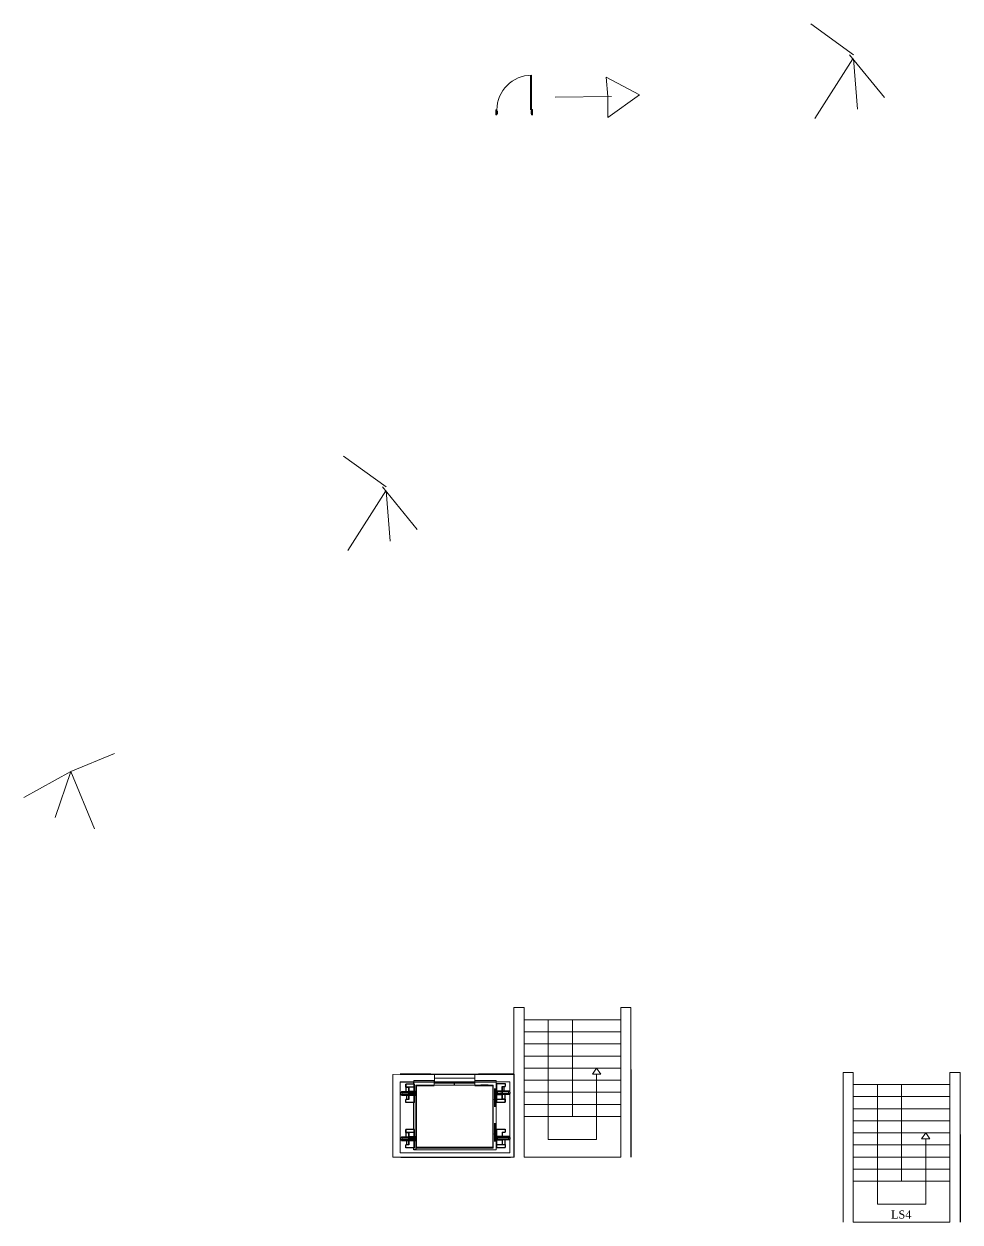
# Model space of a CAD drawing. Header units: millimetres. Extents: x 1735 to 2170, y 930 to 1125.
# Drawn here: x 1734.6 to 1812.4, y 1025.2 to 1124.6 of the extents above; entities that cross this region are included whole.
import ezdxf

# ---------------------------------------------------------------- set-up
doc = ezdxf.new("R2010")
doc.units = ezdxf.units.MM
for name, color, linetype, lineweight in [('air_conductor', 10, 'Continuous', 13), ('cut', 6, 'Continuous', 18), ('down_conductor', 90, 'Continuous', 13)]:
    doc.layers.add(name, color=color, linetype=linetype, lineweight=lineweight)
doc.layers.add('Edges', color=7, linetype='Continuous')

# ---------------------------------------------------------------- blocks, each defined once
blk = doc.blocks.new('Otis elevator pl')
at = {"color": 7}
for p, q in [((149.9, 99.6), (36.9, 99.6)), ((51.4, 89.5), (42.5, 89.5)), ((42.5, 86.5), (42.5, 89.5)), ((51.4, 86.5), (51.4, 89.5)), ((55.1, 89.6), (54.6, 89.6)), ((55.1, 25.6), (55.1, 89.6)), ((55.1, 89.6), (134.1, 89.6)), ((134.1, 89.6), (134.1, 90.1)), ((134.1, 25.6), (134.1, 89.6)), ((134.6, 91.8), (136.6, 91.8)), ((134.6, 90.1), (134.6, 91.8)), ((136.1, 89.9), (136.6, 89.9)), ((136.1, 89.9), (136.1, 82.2)), ((136.1, 89.9), (136.1, 84.1)), ((136.6, 91.8), (136.6, 92.1)), ((136.6, 91.8), (136.6, 89.9)), ((136.6, 82.2), (136.6, 89.9)), ((136.6, 89.9), (145, 89.9)), ((141.9, 86.9), (145, 86.9)), ((141.9, 86.9), (141.9, 82.2)), ((141.9, 82.2), (141.9, 86.9)), ((141.9, 82.2), (141.9, 86.9)), ((143.8, 86.9), (143.8, 82.2)), ((143.8, 86.9), (143.8, 82.2)), ((144.2, 82.2), (144.2, 86.9)), ((144.2, 82.2), (144.2, 86.9)), ((145, 89.9), (145, 86.9)), ((38.1, 81.8), (38.1, 80.9)), ((38.1, 81.8), (42.9, 81.8)), ((38.1, 80.9), (50.2, 80.9)), ((38.1, 78.2), (38.1, 79.1)), ((38.1, 79.1), (50.2, 79.1)), ((38.1, 78.2), (45.6, 78.2)), ((38.1, 78.2), (38.3, 78.2)), ((38.3, 78.2), (39.1, 78.2)), ((39.1, 80), (39, 80)), ((39.1, 78.2), (40.3, 78.2)), ((40.3, 78.2), (41.8, 78.2)), ((42.9, 86.5), (42.5, 86.5)), ((42.9, 81.8), (42.9, 86.5)), ((45.6, 86.5), (42.9, 86.5)), ((42.9, 81.8), (45.6, 81.8)), ((45.6, 81.8), (45.6, 86.5)), ((51.4, 86.5), (45.6, 86.5)), ((51.4, 81.8), (45.6, 81.8)), ((45.6, 73.6), (45.6, 78.2)), ((45.6, 78.2), (51.4, 78.2)), ((50.2, 80.9), (50.2, 79.1)), ((51, 80.9), (50.2, 80.9)), ((50.2, 79.1), (51, 79.1)), ((51.4, 80.9), (51, 80.9)), ((51.4, 79.1), (51, 79.1)), ((51.4, 81.8), (51.4, 86.5)), ((51.6, 81.8), (51.4, 81.8)), ((51.4, 80.9), (51.4, 81.6)), ((51.4, 81.6), (51.6, 81.6)), ((51.4, 79.1), (51.4, 80.9)), ((51.6, 80.9), (51.4, 80.9)), ((51.4, 78.2), (51.4, 79.1)), ((51.4, 79.1), (51.6, 79.1)), ((51.6, 78.2), (51.4, 78.2)), ((51.4, 70.6), (51.4, 78.2)), ((53, 81.8), (51.6, 81.8)), ((51.6, 81.6), (51.8, 81.6)), ((51.8, 80.9), (51.6, 80.9)), ((51.6, 79.1), (51.8, 79.1)), ((51.8, 78.2), (51.6, 78.2)), ((51.8, 81.6), (51.8, 80.9)), ((51.8, 81.6), (52.1, 81.6)), ((51.8, 80.9), (51.8, 79.1)), ((52.1, 80.9), (51.8, 80.9)), ((51.8, 79.1), (52.1, 79.1)), ((51.8, 79.1), (51.8, 78.2)), ((52.1, 78.2), (51.8, 78.2)), ((52.1, 81.6), (52.1, 80.9)), ((53, 81.6), (52.1, 81.6)), ((52.1, 80.9), (52.1, 79.1)), ((52.1, 79.1), (52.1, 78.2)), ((52.7, 75.5), (52.9, 75.5)), ((52.7, 75.5), (52.7, 73)), ((52.9, 75.8), (53.1, 75.8)), ((53.1, 75.8), (52.9, 75.8)), ((52.9, 75.5), (53.1, 75.5)), ((53.1, 75.5), (52.9, 75.5)), ((52.9, 74.9), (53.1, 74.9)), ((53, 81.8), (53, 81.6)), ((53.1, 83.4), (53.1, 80.4)), ((53.1, 80.4), (53.1, 83.4)), ((53.1, 80.4), (53.1, 75.8)), ((53.1, 75.8), (53.1, 80.4)), ((53.1, 75.8), (53.1, 75.5)), ((53.1, 75.8), (53.5, 75.8)), ((53.5, 75.8), (53.1, 75.8)), ((53.1, 75.5), (53.1, 75.8)), ((53.1, 75.8), (53.1, 75.5)), ((53.1, 75.5), (53.1, 75.8)), ((53.5, 75.5), (53.1, 75.5)), ((53.1, 75.5), (53.5, 75.5)), ((53.1, 75.5), (53.1, 74.9)), ((53.1, 74.9), (53.1, 75.5)), ((53.1, 74.9), (53.1, 75.5)), ((53.1, 75.5), (53.1, 74.9)), ((53.1, 74.9), (53.1, 75.5)), ((53.1, 75.5), (53.1, 74.9)), ((53.1, 74.9), (53.5, 74.9)), ((53.5, 74.9), (53.1, 74.9)), ((53.1, 74.9), (53.1, 73)), ((53.1, 73), (53.1, 74.9)), ((53.1, 73), (53.1, 74.9)), ((53.1, 74.9), (53.1, 73)), ((53.5, 75.8), (53.8, 75.8)), ((53.8, 75.8), (53.5, 75.8)), ((53.8, 75.5), (53.5, 75.5)), ((53.5, 75.5), (53.8, 75.5)), ((53.8, 74.9), (53.5, 74.9)), ((53.5, 74.9), (53.8, 74.9)), ((54.6, 75.8), (54.6, 75.5)), ((54.6, 75.5), (54.6, 75.8)), ((134.5, 78.6), (134.5, 78.9)), ((134.6, 78.9), (134.5, 78.9)), ((134.5, 78.6), (134.6, 78.6)), ((135.4, 78.9), (134.6, 78.9)), ((134.6, 78.9), (134.6, 78.6)), ((134.6, 78.6), (136.1, 78.6)), ((135.4, 81.3), (135.4, 82.2)), ((135.4, 82.2), (135.7, 82.2)), ((135.4, 82.2), (135.7, 82.2)), ((135.7, 82.2), (135.4, 82.2)), ((135.7, 81.3), (135.4, 81.3)), ((135.4, 79.5), (135.4, 81.3)), ((135.4, 81.3), (135.7, 81.3)), ((135.4, 79.5), (135.7, 79.5)), ((135.4, 78.9), (135.4, 79.5)), ((135.7, 79.5), (135.4, 79.5)), ((135.7, 78.9), (135.4, 78.9)), ((135.4, 78.6), (135.7, 78.6)), ((135.7, 81.3), (135.7, 82.2)), ((135.7, 82.2), (136.1, 82.2)), ((136.1, 82.2), (135.7, 82.2)), ((135.7, 82.2), (136.1, 82.2)), ((135.7, 79.5), (135.7, 81.3)), ((136.1, 81.3), (135.7, 81.3)), ((135.7, 81.3), (136.1, 81.3)), ((135.7, 79.5), (136.1, 79.5)), ((135.7, 78.9), (135.7, 79.5)), ((136.1, 79.5), (135.7, 79.5)), ((136.1, 78.9), (135.7, 78.9)), ((135.7, 78.6), (136.1, 78.6)), ((136.1, 84.1), (136.1, 82.2)), ((136.1, 82.2), (136.1, 81.3)), ((136.1, 82.2), (136.6, 82.2)), ((136.6, 82.2), (136.1, 82.2)), ((136.1, 82.2), (136.1, 81.3)), ((136.1, 82.2), (136.1, 81.3)), ((136.1, 81.3), (136.1, 79.5)), ((136.1, 81.3), (136.5, 81.3)), ((136.1, 81.3), (136.5, 81.3)), ((136.1, 81.3), (136.1, 79.5)), ((136.1, 81.3), (136.1, 79.5)), ((136.1, 79.5), (136.1, 78.9)), ((136.1, 79.5), (136.5, 79.5)), ((136.1, 79.5), (136.1, 78.9)), ((136.5, 79.5), (136.1, 79.5)), ((136.1, 79.5), (136.1, 78.9)), ((136.1, 79.5), (136.1, 78.9)), ((136.1, 78.6), (136.1, 74)), ((136.1, 78.6), (136.6, 78.6)), ((136.1, 78.6), (136.1, 74)), ((136.5, 81.3), (136.6, 81.3)), ((136.5, 81.3), (136.6, 81.3)), ((136.5, 79.5), (136.5, 81.3)), ((136.5, 79.5), (136.6, 79.5)), ((136.6, 79.5), (136.5, 79.5)), ((136.6, 81.3), (136.6, 82.2)), ((141.9, 82.2), (136.6, 82.2)), ((138.2, 82.2), (136.6, 82.2)), ((136.6, 82.2), (136.6, 82.2)), ((136.6, 81.3), (136.6, 79.5)), ((137.4, 81.3), (136.6, 81.3)), ((136.6, 81.3), (137.4, 81.3)), ((137.4, 79.5), (136.6, 79.5)), ((136.6, 78.6), (136.6, 79.5)), ((137.4, 79.5), (136.6, 79.5)), ((136.6, 74), (136.6, 78.6)), ((136.6, 78.6), (141.9, 78.6)), ((137.4, 79.5), (137.4, 81.3)), ((149.5, 81.3), (137.4, 81.3)), ((137.4, 81.3), (138.7, 81.3)), ((149.4, 79.5), (137.4, 79.5)), ((138.7, 79.5), (137.4, 79.5)), ((140, 82.2), (138.2, 82.2)), ((138.7, 81.3), (140.3, 81.3)), ((140.3, 79.5), (138.7, 79.5)), ((141.9, 82.2), (140, 82.2)), ((141.9, 82.2), (140, 82.2)), ((140.3, 81.3), (141.9, 81.3)), ((140.3, 81.3), (141.9, 81.3)), ((141.9, 79.5), (140.3, 79.5)), ((141.9, 79.5), (140.3, 79.5)), ((149.5, 82.2), (141.9, 82.2)), ((143.9, 82.2), (141.9, 82.2)), ((143.9, 82.2), (141.9, 82.2)), ((141.9, 81.3), (141.9, 79.5)), ((141.9, 81.3), (141.9, 79.5)), ((141.9, 78.6), (141.9, 74)), ((144.6, 78.6), (141.9, 78.6)), ((141.9, 74), (141.9, 78.6)), ((141.9, 74), (141.9, 78.6)), ((145.7, 82.2), (143.9, 82.2)), ((145.7, 82.2), (143.9, 82.2)), ((144.6, 78.6), (144.6, 74)), ((149.4, 78.6), (144.6, 78.6)), ((147.3, 82.2), (145.7, 82.2)), ((147.3, 82.2), (145.7, 82.2)), ((148.5, 82.2), (147.3, 82.2)), ((148.5, 82.2), (147.3, 82.2)), ((149.2, 82.2), (148.5, 82.2)), ((149.2, 82.2), (148.5, 82.2)), ((149.5, 82.2), (149.2, 82.2)), ((149.5, 82.2), (149.2, 82.2)), ((149.4, 78.6), (149.4, 79.5)), ((149.5, 82.2), (149.5, 81.3)), ((45.6, 73.6), (42.5, 73.6)), ((42.5, 70.6), (42.5, 73.6)), ((51.4, 70.6), (42.5, 70.6)), ((53.1, 72.2), (52.6, 72.2)), ((53.1, 73), (52.7, 73)), ((52.7, 72.2), (52.7, 73)), ((52.7, 72.2), (52.9, 72.2)), ((53.1, 72.2), (52.7, 72.2)), ((52.9, 73), (53.1, 73)), ((53.1, 72.2), (52.9, 72.2)), ((52.9, 72.2), (53.1, 72.2)), ((53.1, 73), (53.5, 73)), ((53.1, 72.2), (53.1, 73)), ((53.1, 73), (53.1, 72.2)), ((53.1, 72.2), (53.1, 73)), ((53.1, 73), (53.1, 72.2)), ((53.5, 73), (53.1, 73)), ((53.1, 73), (53.1, 64.5)), ((53.1, 72.2), (53.1, 73)), ((53.5, 72.2), (53.1, 72.2)), ((53.1, 70.2), (53.1, 72.2)), ((53.1, 72.2), (53.5, 72.2)), ((53.1, 64.5), (53.1, 70.2)), ((53.8, 73), (53.5, 73)), ((53.5, 73), (53.8, 73)), ((53.5, 72.2), (53.8, 72.2)), ((53.8, 72.2), (53.5, 72.2)), ((136.1, 74), (136.1, 70.9)), ((136.1, 74), (136.6, 74)), ((136.1, 74), (136.1, 70.9)), ((136.1, 70.9), (136.6, 70.9)), ((136.6, 70.9), (136.6, 74)), ((136.6, 74), (141.9, 74)), ((136.6, 70.9), (136.6, 43.1)), ((136.6, 70.9), (145, 70.9)), ((141.9, 74), (144.6, 74)), ((145, 74), (141.9, 74)), ((145, 74), (141.9, 74)), ((144.2, 74), (143.9, 74)), ((144.2, 74), (143.9, 74)), ((144.5, 74), (144.2, 74)), ((144.5, 74), (144.2, 74)), ((144.6, 74), (144.5, 74)), ((144.6, 74), (144.5, 74)), ((144.6, 74), (145, 74)), ((145, 74), (145, 70.9)), ((145, 73.9), (145, 74)), ((145, 70.9), (145, 74)), ((145, 73.9), (145, 74)), ((145, 70.9), (145, 74)), ((145, 73.9), (145, 73.9)), ((145, 73.9), (145, 73.9)), ((51.4, 42.7), (42.5, 42.7)), ((42.5, 39.7), (42.5, 42.7)), ((42.5, 42.7), (42.5, 39.7)), ((42.9, 39.7), (42.5, 39.7)), ((42.5, 39.7), (42.5, 39.7)), ((42.5, 39.7), (45.6, 39.7)), ((42.5, 39.7), (42.5, 39.7)), ((42.9, 35), (42.9, 39.7)), ((45.6, 39.7), (42.9, 39.7)), ((42.9, 39.7), (43, 39.7)), ((43, 39.7), (43.3, 39.7)), ((43.3, 39.7), (43.6, 39.7)), ((45.6, 35), (45.6, 39.7)), ((51.4, 39.7), (45.6, 39.7)), ((45.6, 39.7), (45.6, 35)), ((51.4, 39.7), (51.4, 42.7)), ((51.4, 35), (51.4, 39.7)), ((51.9, 39.1), (52.7, 39.1)), ((52.7, 39.1), (51.9, 39.1)), ((52.7, 37.2), (51.9, 37.2)), ((53.1, 39.7), (52.7, 39.7)), ((52.7, 39.1), (52.7, 39.7)), ((52.7, 39.7), (53.1, 39.7)), ((52.7, 39.1), (52.7, 39.7)), ((52.7, 39.7), (52.9, 39.7)), ((52.9, 39.7), (52.7, 39.7)), ((52.7, 39.1), (53.1, 39.1)), ((53.1, 39.1), (52.7, 39.1)), ((52.7, 39.1), (52.7, 37.2)), ((52.7, 37.2), (52.7, 39.1)), ((52.9, 39.1), (52.7, 39.1)), ((52.7, 39.1), (52.9, 39.1)), ((52.7, 37.2), (52.7, 36.4)), ((52.7, 36.4), (52.7, 37.2)), ((52.9, 37.2), (52.7, 37.2)), ((52.7, 37.2), (53.1, 37.2)), ((52.7, 37.2), (52.9, 37.2)), ((52.9, 40), (53.1, 40)), ((52.9, 40), (53.1, 40)), ((53.1, 39.7), (52.9, 39.7)), ((52.9, 39.7), (53.1, 39.7)), ((52.9, 39.1), (53.1, 39.1)), ((53.1, 39.1), (52.9, 39.1)), ((53.1, 37.2), (52.9, 37.2)), ((52.9, 37.2), (53.1, 37.2)), ((53.1, 44.6), (53.1, 47.6)), ((53.1, 47.6), (53.1, 44.6)), ((53.1, 40), (53.1, 44.6)), ((53.1, 44.6), (53.1, 40)), ((53.1, 39.7), (53.1, 40)), ((53.1, 40), (53.1, 39.7)), ((53.5, 40), (53.1, 40)), ((53.1, 40), (53.5, 40)), ((53.1, 40), (53.1, 39.7)), ((53.1, 39.7), (53.1, 40)), ((53.1, 39.1), (53.1, 39.7)), ((53.1, 39.7), (53.1, 39.1)), ((53.1, 39.7), (53.1, 39.1)), ((53.1, 39.1), (53.1, 39.7)), ((53.1, 39.7), (53.1, 39.1)), ((53.1, 39.1), (53.1, 39.7)), ((53.1, 39.7), (53.5, 39.7)), ((53.5, 39.7), (53.1, 39.7)), ((53.1, 39.1), (53.1, 37.2)), ((53.1, 37.2), (53.1, 39.1)), ((53.1, 39.1), (53.5, 39.1)), ((53.1, 39.1), (53.1, 37.2)), ((53.1, 37.2), (53.1, 39.1)), ((53.5, 39.1), (53.1, 39.1)), ((53.1, 36.4), (53.1, 37.2)), ((53.1, 37.2), (53.1, 36.4)), ((53.1, 37.2), (53.1, 36.4)), ((53.1, 36.4), (53.1, 37.2)), ((53.5, 37.2), (53.1, 37.2)), ((53.1, 36.4), (53.1, 37.2)), ((53.1, 37.2), (53.1, 36.4)), ((53.1, 37.2), (53.5, 37.2)), ((53.5, 40), (53.8, 40)), ((53.8, 40), (53.5, 40)), ((53.8, 39.7), (53.5, 39.7)), ((53.5, 39.7), (53.8, 39.7)), ((53.5, 39.1), (53.8, 39.1)), ((53.8, 39.1), (53.5, 39.1)), ((53.8, 37.2), (53.5, 37.2)), ((53.5, 37.2), (53.8, 37.2)), ((54.6, 39.7), (54.6, 40)), ((54.6, 40), (54.6, 39.7)), ((136.1, 43.1), (136.6, 43.1)), ((136.1, 43.1), (136.1, 35.4)), ((136.1, 43.1), (136.1, 37.3)), ((136.1, 37.3), (136.1, 35.4)), ((136.6, 35.4), (136.6, 43.1)), ((136.6, 43.1), (145, 43.1)), ((141.9, 40.1), (145, 40.1)), ((141.9, 40.1), (141.9, 35.4)), ((141.9, 35.4), (141.9, 40.1)), ((143.8, 40.1), (143.8, 35.4)), ((144.2, 35.4), (144.2, 40.1)), ((145, 43.1), (145, 40.1)), ((38.1, 35), (38.1, 34.1)), ((38.1, 35), (42.9, 35)), ((38.1, 34.1), (50.2, 34.1)), ((38.1, 31.4), (38.1, 32.3)), ((38.1, 32.3), (50.2, 32.3)), ((38.1, 31.4), (45.6, 31.4)), ((38.1, 31.4), (38.3, 31.4)), ((38.3, 31.4), (39.1, 31.4)), ((39.1, 31.4), (40.3, 31.4)), ((40.3, 31.4), (41.8, 31.4)), ((41.8, 31.4), (43.6, 31.4)), ((45.6, 26.8), (42.5, 26.8)), ((42.5, 23.7), (42.5, 26.8)), ((42.9, 35), (45.6, 35)), ((43.3, 31.4), (43.3, 26.8)), ((43.6, 31.4), (45.6, 31.4)), ((43.7, 26.8), (43.7, 31.4)), ((51.4, 35), (45.6, 35)), ((45.6, 32.3), (45.6, 34.1)), ((45.6, 34.1), (47.2, 34.1)), ((47.2, 32.3), (45.6, 32.3)), ((45.6, 26.8), (45.6, 31.4)), ((45.6, 31.4), (51.4, 31.4)), ((45.6, 31.4), (47.5, 31.4)), ((45.6, 31.4), (45.6, 26.8)), ((50.2, 34.1), (50.2, 32.3)), ((51.4, 34.1), (50.2, 34.1)), ((51.4, 32.3), (50.2, 32.3)), ((51.6, 35), (51.4, 35)), ((51.4, 34.1), (51.4, 34.8)), ((51.4, 34.8), (51.6, 34.8)), ((51.4, 32.3), (51.4, 34.1)), ((51.6, 34.1), (51.4, 34.1)), ((51.4, 31.4), (51.4, 32.3)), ((51.4, 32.3), (51.6, 32.3)), ((51.6, 31.4), (51.4, 31.4)), ((51.4, 23.7), (51.4, 31.4)), ((53, 35), (51.6, 35)), ((51.6, 34.8), (51.8, 34.8)), ((51.8, 34.1), (51.6, 34.1)), ((51.6, 32.3), (51.8, 32.3)), ((51.8, 31.4), (51.6, 31.4)), ((51.8, 34.8), (51.8, 34.1)), ((51.8, 34.8), (52.1, 34.8)), ((51.8, 34.1), (51.8, 32.3)), ((52.1, 34.1), (51.8, 34.1)), ((51.8, 32.3), (52.1, 32.3)), ((51.8, 32.3), (51.8, 31.4)), ((52.1, 31.4), (51.8, 31.4)), ((52.1, 34.8), (52.1, 34.1)), ((53, 34.8), (52.1, 34.8)), ((52.1, 34.1), (52.1, 32.3)), ((52.1, 32.3), (52.1, 31.4)), ((53.1, 36.4), (52.6, 36.4)), ((52.6, 36.4), (53.1, 36.4)), ((53.1, 36.4), (52.7, 36.4)), ((52.7, 36.4), (52.9, 36.4)), ((52.9, 36.4), (52.7, 36.4)), ((52.7, 36.4), (53.1, 36.4)), ((52.9, 36.4), (53.1, 36.4)), ((53.1, 36.4), (52.9, 36.4)), ((53, 35), (53, 34.8)), ((53.1, 36.4), (53.5, 36.4)), ((53.1, 36.4), (53.1, 34.4)), ((53.1, 34.4), (53.1, 36.4)), ((53.5, 36.4), (53.1, 36.4)), ((53.1, 34.4), (53.1, 28.7)), ((53.1, 28.7), (53.1, 34.4)), ((53.8, 36.4), (53.5, 36.4)), ((53.5, 36.4), (53.8, 36.4)), ((54.6, 25.6), (55.1, 25.6)), ((58.3, 25.6), (55.1, 25.6)), ((56.5, 25.1), (56.5, 25.3)), ((73.6, 25.6), (58.3, 25.6)), ((58.3, 25.3), (58.3, 25.6)), ((59.8, 25.1), (67.5, 25.1)), ((71.2, 25.1), (71.2, 25.3)), ((73.6, 25.1), (73.6, 25.6)), ((94.6, 25.1), (94.6, 23.1)), ((134.1, 25.6), (115.6, 25.6)), ((115.6, 25.1), (115.6, 25.6)), ((134.1, 25.6), (134.1, 25.1)), ((134.5, 31.8), (134.5, 32.1)), ((134.6, 32.1), (134.5, 32.1)), ((134.5, 31.8), (134.6, 31.8)), ((135.4, 32.1), (134.6, 32.1)), ((134.6, 32.1), (134.6, 31.8)), ((134.6, 31.8), (136.1, 31.8)), ((135.4, 34.5), (135.4, 35.4)), ((135.4, 35.4), (135.7, 35.4)), ((135.7, 35.4), (135.4, 35.4)), ((135.4, 35.4), (135.7, 35.4)), ((135.7, 34.5), (135.4, 34.5)), ((135.4, 32.7), (135.4, 34.5)), ((135.4, 34.5), (135.7, 34.5)), ((135.4, 32.7), (135.7, 32.7)), ((135.4, 32.1), (135.4, 32.7)), ((135.7, 32.7), (135.4, 32.7)), ((135.7, 32.1), (135.4, 32.1)), ((135.4, 31.8), (135.7, 31.8)), ((135.7, 34.5), (135.7, 35.4)), ((135.7, 35.4), (136.1, 35.4)), ((135.7, 35.4), (136.1, 35.4)), ((136.1, 35.4), (135.7, 35.4)), ((135.7, 32.7), (135.7, 34.5)), ((136.1, 34.5), (135.7, 34.5)), ((135.7, 34.5), (136.1, 34.5)), ((135.7, 32.7), (136.1, 32.7)), ((135.7, 32.1), (135.7, 32.7)), ((136.1, 32.7), (135.7, 32.7)), ((136.1, 32.1), (135.7, 32.1)), ((135.7, 31.8), (136.1, 31.8)), ((136.1, 35.4), (136.1, 34.5)), ((136.1, 35.4), (136.6, 35.4)), ((136.1, 35.4), (136.1, 34.5)), ((136.1, 35.4), (136.1, 34.5)), ((136.1, 35.4), (136.1, 34.5)), ((136.6, 35.4), (136.1, 35.4)), ((136.1, 34.5), (136.1, 32.7)), ((136.1, 34.5), (136.5, 34.5)), ((136.1, 34.5), (136.5, 34.5)), ((136.1, 34.5), (136.1, 32.7)), ((136.1, 32.7), (136.1, 32.1)), ((136.1, 32.7), (136.5, 32.7)), ((136.5, 32.7), (136.1, 32.7)), ((136.1, 32.7), (136.1, 32.1)), ((136.1, 32.7), (136.1, 32.1)), ((136.1, 31.8), (136.1, 27.2)), ((136.1, 31.8), (136.6, 31.8)), ((136.1, 31.8), (136.1, 27.2)), ((136.1, 27.2), (136.1, 24.1)), ((136.1, 27.2), (136.6, 27.2)), ((136.1, 27.2), (136.1, 24.1)), ((136.5, 34.5), (136.6, 34.5)), ((136.5, 34.5), (136.5, 32.7)), ((136.5, 34.5), (136.6, 34.5)), ((136.5, 32.7), (136.6, 32.7)), ((136.6, 32.7), (136.5, 32.7)), ((141.9, 35.4), (136.6, 35.4)), ((136.6, 34.5), (136.6, 35.4)), ((138.2, 35.4), (136.6, 35.4)), ((136.6, 35.4), (136.6, 35.4)), ((136.6, 34.5), (136.6, 32.7)), ((137.4, 34.5), (136.6, 34.5)), ((136.6, 34.5), (137.4, 34.5)), ((137.4, 32.7), (136.6, 32.7)), ((136.6, 31.8), (136.6, 32.7)), ((137.4, 32.7), (136.6, 32.7)), ((136.6, 27.2), (136.6, 31.8)), ((136.6, 31.8), (141.9, 31.8)), ((136.6, 24.1), (136.6, 27.2)), ((136.6, 27.2), (141.9, 27.2)), ((137.4, 32.7), (137.4, 34.5)), ((149.5, 34.5), (137.4, 34.5)), ((137.4, 34.5), (138.7, 34.5)), ((149.4, 32.7), (137.4, 32.7)), ((138.7, 32.7), (137.4, 32.7)), ((140, 35.4), (138.2, 35.4)), ((138.7, 34.5), (140.3, 34.5)), ((140.3, 32.7), (138.7, 32.7)), ((141.9, 35.4), (140, 35.4)), ((140.3, 34.5), (141.9, 34.5)), ((141.9, 32.7), (140.3, 32.7)), ((149.5, 35.4), (141.9, 35.4)), ((143.9, 35.4), (141.9, 35.4)), ((141.9, 34.5), (141.9, 32.7)), ((141.9, 31.8), (141.9, 27.2)), ((144.6, 31.8), (141.9, 31.8)), ((141.9, 27.2), (141.9, 31.8)), ((141.9, 27.2), (144.6, 27.2)), ((145, 27.2), (141.9, 27.2)), ((145.7, 35.4), (143.9, 35.4)), ((144.2, 27.2), (143.9, 27.2)), ((144.5, 27.2), (144.2, 27.2)), ((144.6, 27.2), (144.5, 27.2)), ((144.6, 31.8), (144.6, 27.2)), ((149.4, 31.8), (144.6, 31.8)), ((144.6, 27.2), (145, 27.2)), ((145, 27.2), (145, 24.1)), ((145, 24.1), (145, 27.2)), ((145, 27.1), (145, 27.2)), ((145, 27.1), (145, 27.1)), ((147.3, 35.4), (145.7, 35.4)), ((147.3, 35.4), (145.7, 35.4)), ((148.5, 35.4), (147.3, 35.4)), ((148.5, 35.4), (147.3, 35.4)), ((148.4, 33.6), (148.5, 33.6)), ((148.4, 33.6), (148.5, 33.6)), ((149.2, 35.4), (148.5, 35.4)), ((149.2, 35.4), (148.5, 35.4)), ((149.5, 35.4), (149.2, 35.4)), ((149.5, 35.4), (149.2, 35.4)), ((149.4, 31.8), (149.4, 32.7)), ((149.5, 35.4), (149.5, 34.5)), ((33.1, 14.1), (33.1, 14)), ((33.1, 14), (69.9, 14)), ((51.4, 23.7), (42.5, 23.7)), ((69.9, 14.1), (119.2, 14.1)), ((69.9, 14.1), (73.6, 14.1)), ((115.6, 22.1), (73.6, 22.1)), ((115.4, 21.8), (73.6, 21.8)), ((73.6, 14.1), (115.4, 14.1)), ((115.6, 22.1), (115.4, 21.8)), ((115.6, 21.8), (115.4, 21.8)), ((115.4, 14.1), (119.2, 14.1)), ((136.6, 21.8), (115.6, 21.8)), ((119.2, 14.1), (119.2, 14)), ((119.2, 14), (122.1, 14)), ((122.1, 14), (122.1, 14.1)), ((122.1, 13.9), (122.1, 14)), ((122.1, 13.9), (123.4, 13.9)), ((123.4, 13.9), (123.4, 13.9)), ((123.4, 13.9), (125.3, 13.9)), ((125.3, 13.9), (123.4, 13.9)), ((125.3, 13.9), (125.3, 13.9)), ((125.3, 13.9), (126.6, 13.9)), ((126.6, 14), (126.6, 14.1)), ((126.6, 14), (150.6, 14)), ((126.6, 13.9), (126.6, 14)), ((136.1, 24.1), (136.6, 24.1)), ((136.6, 24.1), (136.6, 22.1)), ((136.6, 24.1), (145, 24.1)), ((150.6, 21.8), (136.6, 21.8)), ((150.6, 14), (150.6, 14.1))]:
    blk.add_line(p, q, dxfattribs=at)
at = {"layer": 'cut', "color": 7}
for p, q in [((33.1, 95.1), (33.1, 99.6)), ((33.1, 99.6), (37.6, 99.6)), ((37.6, 99.6), (149.9, 99.6)), ((149.9, 99.6), (158.3, 99.6)), ((158.3, 95.1), (158.3, 99.6)), ((33.1, 21.8), (33.1, 95.1)), ((149.9, 95.1), (37.6, 95.1)), ((37.6, 95.1), (37.6, 80.8)), ((51.6, 81.8), (51.6, 92.1)), ((51.6, 92.1), (136.6, 92.1)), ((54.6, 89.6), (54.6, 90.1)), ((134.1, 90.1), (54.6, 90.1)), ((54.6, 25.6), (54.6, 89.6)), ((134.6, 90.1), (134.1, 90.1)), ((134.6, 78.9), (134.6, 90.1)), ((150.6, 95.1), (149.9, 95.1)), ((150.6, 95.1), (150.6, 21.8)), ((158.3, 14.1), (158.3, 95.1)), ((37.1, 80), (37.2, 80.3)), ((37.1, 80), (37.2, 79.8)), ((37.3, 80.5), (37.2, 80.3)), ((37.2, 79.8), (37.3, 79.6)), ((37.4, 80.7), (37.3, 80.5)), ((37.3, 79.6), (37.4, 79.4)), ((37.6, 80.8), (37.4, 80.7)), ((37.4, 79.4), (37.6, 79.3)), ((37.8, 80.9), (37.6, 80.8)), ((37.6, 80.8), (37.6, 80.8)), ((37.6, 80.8), (37.6, 79.3)), ((37.6, 79.3), (37.6, 79.2)), ((37.6, 79.3), (37.6, 34)), ((37.6, 79.2), (37.8, 79.1)), ((38.1, 80.9), (37.8, 80.9)), ((37.8, 79.1), (38.1, 79.1)), ((38.1, 80.9), (38.3, 80.9)), ((38.3, 79.1), (38.1, 79.1)), ((38.3, 80.9), (38.5, 80.8)), ((38.5, 79.2), (38.3, 79.1)), ((38.5, 80.8), (38.7, 80.7)), ((38.7, 79.4), (38.5, 79.2)), ((38.7, 80.7), (38.8, 80.5)), ((38.8, 79.6), (38.7, 79.4)), ((38.8, 80.5), (38.9, 80.3)), ((38.9, 79.8), (38.8, 79.6)), ((38.9, 80.3), (39, 80)), ((39, 80), (38.9, 79.8)), ((51.6, 81.8), (51.6, 81.6)), ((51.6, 81.6), (51.6, 80.9)), ((51.6, 80.9), (51.6, 79.1)), ((51.6, 79.1), (51.6, 78.2)), ((51.6, 35), (51.6, 78.2)), ((134.6, 78.9), (134.6, 78.6)), ((134.6, 32.1), (134.6, 78.6)), ((148.6, 80.7), (148.5, 80.4)), ((148.5, 80.4), (148.6, 80.2)), ((148.7, 80.9), (148.6, 80.7)), ((148.6, 80.2), (148.7, 80)), ((148.8, 81.1), (148.7, 80.9)), ((148.7, 80), (148.8, 79.8)), ((149, 81.2), (148.8, 81.1)), ((148.8, 79.8), (149, 79.6)), ((149.2, 81.3), (149, 81.2)), ((149, 79.6), (149.2, 79.5)), ((149.5, 81.3), (149.2, 81.3)), ((149.2, 79.5), (149.5, 79.5)), ((149.7, 81.3), (149.5, 81.3)), ((149.5, 79.5), (149.7, 79.5)), ((149.9, 81.2), (149.7, 81.3)), ((149.7, 79.5), (149.9, 79.6)), ((150.1, 81.1), (149.9, 81.2)), ((149.9, 79.6), (150.1, 79.8)), ((150.3, 80.9), (150.1, 81.1)), ((150.1, 79.8), (150.3, 80)), ((150.3, 80.7), (150.3, 80.9)), ((150.4, 80.4), (150.3, 80.7)), ((150.3, 80.2), (150.4, 80.4)), ((150.3, 80), (150.3, 80.2)), ((37.2, 33.5), (37.1, 33.2)), ((37.1, 33.2), (37.2, 33)), ((37.3, 33.7), (37.2, 33.5)), ((37.2, 33), (37.3, 32.8)), ((37.4, 33.9), (37.3, 33.7)), ((37.3, 32.8), (37.4, 32.6)), ((37.6, 34), (37.4, 33.9)), ((37.4, 32.6), (37.6, 32.4)), ((37.8, 34.1), (37.6, 34)), ((37.6, 34), (37.6, 34)), ((37.6, 32.4), (37.8, 32.3)), ((37.6, 32.4), (37.6, 32.4)), ((37.6, 32.4), (37.6, 21.8)), ((38.1, 34.1), (37.8, 34.1)), ((37.8, 32.3), (38.1, 32.3)), ((38.3, 34.1), (38.1, 34.1)), ((38.1, 32.3), (38.3, 32.3)), ((38.5, 34), (38.3, 34.1)), ((38.3, 32.3), (38.5, 32.4)), ((38.7, 33.9), (38.5, 34)), ((38.5, 32.4), (38.7, 32.6)), ((38.8, 33.7), (38.7, 33.9)), ((38.7, 32.6), (38.8, 32.8)), ((38.9, 33.5), (38.8, 33.7)), ((38.8, 32.8), (38.9, 33)), ((39, 33.2), (38.9, 33.5)), ((38.9, 33), (39, 33.2)), ((51.6, 35), (51.6, 34.8)), ((51.6, 34.8), (51.6, 34.1)), ((51.6, 34.1), (51.6, 32.3)), ((51.6, 32.3), (51.6, 31.4)), ((51.6, 22.1), (51.6, 31.4)), ((54.6, 25.1), (54.6, 25.6)), ((56.5, 25.1), (54.6, 25.1)), ((58.3, 25.3), (56.5, 25.3)), ((56.5, 25.1), (71.2, 25.1)), ((71.2, 25.3), (58.3, 25.3)), ((73.6, 25.1), (71.2, 25.1)), ((73.6, 25.1), (94.6, 25.1)), ((73.6, 25.1), (73.6, 23.1)), ((94.6, 25.1), (115.6, 25.1)), ((115.6, 25.1), (134.1, 25.1)), ((115.6, 25.1), (115.6, 23.1)), ((134.1, 25.1), (134.6, 25.1)), ((134.6, 32.1), (134.6, 31.8)), ((134.6, 25.1), (134.6, 31.8)), ((148.5, 33.6), (148.6, 33.8)), ((148.6, 33.4), (148.5, 33.6)), ((148.6, 33.8), (148.7, 34.1)), ((148.7, 33.1), (148.6, 33.4)), ((148.7, 34.1), (148.8, 34.3)), ((148.8, 33), (148.7, 33.1)), ((148.8, 34.3), (149, 34.4)), ((149, 32.8), (148.8, 33)), ((149, 34.4), (149.2, 34.5)), ((149.2, 32.7), (149, 32.8)), ((149.2, 34.5), (149.5, 34.5)), ((149.5, 32.7), (149.2, 32.7)), ((149.7, 34.5), (149.5, 34.5)), ((149.5, 32.7), (149.7, 32.7)), ((149.9, 34.4), (149.7, 34.5)), ((149.7, 32.7), (149.9, 32.8)), ((150.1, 34.3), (149.9, 34.4)), ((149.9, 32.8), (150.1, 33)), ((150.3, 34.1), (150.1, 34.3)), ((150.1, 33), (150.3, 33.1)), ((150.3, 33.8), (150.3, 34.1)), ((150.4, 33.6), (150.3, 33.8)), ((150.4, 33.6), (150.3, 33.4)), ((150.3, 33.1), (150.3, 33.4)), ((33.1, 14.1), (33.1, 21.8)), ((33.1, 14.1), (69.9, 14.1)), ((51.6, 21.8), (37.6, 21.8)), ((73.6, 22.1), (51.6, 22.1)), ((51.6, 22.1), (51.6, 21.8)), ((51.6, 21.8), (51.6, 20.6)), ((73.6, 21.8), (51.6, 21.8)), ((73.6, 20.6), (51.6, 20.6)), ((69.9, 14.1), (69.9, 14)), ((69.9, 14), (73.6, 14)), ((73.6, 23.1), (94.6, 23.1)), ((73.6, 22.1), (73.6, 23.1)), ((73.6, 22.1), (73.6, 21.8)), ((73.6, 21.8), (73.6, 20.6)), ((73.6, 20.6), (73.6, 17.9)), ((73.6, 17.9), (73.6, 14.1)), ((73.6, 17.9), (115.4, 17.9)), ((73.6, 14.1), (73.6, 14)), ((94.6, 23.1), (115.6, 23.1)), ((115.4, 21.8), (115.4, 17.9)), ((115.4, 17.9), (115.4, 14.1)), ((115.4, 14.1), (115.4, 14)), ((119.2, 14), (115.4, 14)), ((115.6, 23.1), (115.6, 22.1)), ((136.6, 22.1), (115.6, 22.1)), ((115.6, 22.1), (115.6, 21.8)), ((115.6, 21.8), (115.6, 20.6)), ((136.6, 20.6), (115.6, 20.6)), ((119.2, 14.1), (122.1, 14.1)), ((122.1, 14.1), (126.6, 14.1)), ((126.6, 14.1), (150.6, 14.1)), ((136.6, 22.1), (136.6, 21.8)), ((136.6, 21.8), (136.6, 20.6)), ((150.6, 14), (158.3, 14.1))]:
    blk.add_line(p, q, dxfattribs=at)
blk = doc.blocks.new('lift')
at = {"layer": 'Edges'}
blk.add_blockref('Otis elevator pl', (-93.8, -99.6), dxfattribs=at)
blk = doc.blocks.new('A$C416F455B')
at = {"linetype": 'Continuous', "lineweight": 13}
for p, q in [((0.836, 12.416), (0, 12.416)), ((0, 12.416), (0, 0)), ((0.836, 12.416), (0.836, 11.413)), ((8.863, 11.413), (8.863, 12.416)), ((8.863, 12.416), (9.699, 12.416)), ((9.699, 12.416), (9.699, 11.413)), ((2.843, 11.413), (2.843, 1.484)), ((9.699, 11.413), (9.699, 7.274)), ((6.856, 7.4), (6.511, 6.908)), ((6.856, 7.4), (7.201, 6.908)), ((6.511, 6.908), (6.856, 6.908)), ((6.856, 1.484), (6.856, 6.908)), ((7.201, 6.908), (6.856, 6.908)), ((0.836, 3.386), (0.836, 0)), ((8.863, 3.386), (8.863, 0)), ((2.843, 1.484), (6.856, 1.484)), ((8.863, 0), (0.836, 0))]:
    blk.add_line(p, q, dxfattribs=at)
at = {"lineweight": 13}
for p, q in [((0.836, 10.41), (0.836, 11.413)), ((0.836, 11.413), (4.849, 11.413)), ((8.863, 11.413), (4.849, 11.413)), ((4.849, 11.413), (4.849, 3.386)), ((4.849, 11.413), (4.849, 3.386)), ((8.863, 10.41), (8.863, 11.413)), ((0.836, 9.406), (0.836, 10.41)), ((0.836, 10.41), (4.849, 10.41)), ((8.863, 10.41), (4.849, 10.41)), ((8.863, 9.406), (8.863, 10.41)), ((0.836, 8.403), (0.836, 9.406)), ((0.836, 9.406), (4.849, 9.406)), ((8.863, 9.406), (4.849, 9.406)), ((8.863, 8.403), (8.863, 9.406)), ((0.836, 7.4), (0.836, 8.403)), ((0.836, 8.403), (4.849, 8.403)), ((8.863, 8.403), (4.849, 8.403)), ((8.863, 7.4), (8.863, 8.403)), ((0.836, 6.396), (0.836, 7.4)), ((0.836, 7.4), (4.849, 7.4)), ((8.863, 7.4), (4.849, 7.4)), ((8.863, 6.396), (8.863, 7.4)), ((0.836, 5.393), (0.836, 6.396)), ((0.836, 6.396), (4.849, 6.396)), ((8.863, 6.396), (4.849, 6.396)), ((8.863, 5.393), (8.863, 6.396)), ((0.836, 4.39), (0.836, 5.393)), ((0.836, 5.393), (4.849, 5.393)), ((8.863, 5.393), (4.849, 5.393)), ((8.863, 4.39), (8.863, 5.393)), ((0.836, 3.386), (0.836, 4.39)), ((0.836, 4.39), (4.849, 4.39)), ((8.863, 4.39), (4.849, 4.39)), ((8.863, 3.386), (8.863, 4.39)), ((4.849, 3.386), (0.836, 3.386)), ((4.849, 3.386), (8.863, 3.386))]:
    blk.add_line(p, q, dxfattribs=at)
blk.add_line((9.699, 7.274), (9.699, 0))
at = {"layer": 'air_conductor', "lineweight": 13, "ltscale": 0.7, "insert": (3.972, 0.961), "char_height": 0.66889, "width": 2.42869, "attachment_point": 1}
blk.add_mtext('{\\fTimes New Roman|b0|i0|c0|p18;LS4}', dxfattribs=at)
blk = doc.blocks.new('A$C2BCD0AB4')
at = {"layer": 'down_conductor'}
for p, q in [((0, 7.844), (3.542, 5.271)), ((3.22, 5.271), (6.118, 1.734)), ((3.499, 4.958), (0.339, 0)), ((3.542, 4.949), (3.864, 0.769))]:
    blk.add_line(p, q, dxfattribs=at)

msp = doc.modelspace()

# ---------------------------------------------------------------- linework, layer by layer
at = {"linetype": 'Continuous', "lineweight": 13}
for p, q in [((1776.709, 1117.502), (1776.709, 1120.382)), ((1776.791, 1117.502), (1776.791, 1120.383)), ((1773.827, 1117.502), (1773.827, 1117.09)), ((1773.91, 1117.502), (1773.827, 1117.502)), ((1773.827, 1117.09), (1773.91, 1117.09)), ((1773.91, 1117.09), (1773.91, 1117.502)), ((1773.91, 1117.399), (1773.959, 1117.399)), ((1773.959, 1117.193), (1773.91, 1117.193)), ((1773.959, 1117.399), (1773.959, 1117.193)), ((1776.874, 1117.502), (1776.709, 1117.502)), ((1776.742, 1117.193), (1776.742, 1117.399)), ((1776.742, 1117.399), (1776.791, 1117.399)), ((1776.791, 1117.193), (1776.742, 1117.193)), ((1776.791, 1117.399), (1776.791, 1117.502)), ((1776.791, 1117.296), (1776.791, 1117.399)), ((1776.791, 1117.193), (1776.791, 1117.296)), ((1776.791, 1117.09), (1776.791, 1117.193)), ((1776.874, 1117.09), (1776.791, 1117.09)), ((1776.874, 1117.09), (1776.874, 1117.502)), ((1776.162, 1043), (1775.326, 1043)), ((1775.326, 1043), (1775.326, 1030.583)), ((1776.162, 1043), (1776.162, 1041.996)), ((1784.188, 1041.996), (1784.188, 1043)), ((1784.188, 1043), (1785.025, 1043)), ((1785.025, 1043), (1785.025, 1041.996)), ((1778.168, 1041.996), (1778.168, 1032.067)), ((1785.025, 1041.996), (1785.025, 1037.857)), ((1782.182, 1037.983), (1781.837, 1037.492)), ((1781.837, 1037.492), (1782.182, 1037.492)), ((1782.182, 1037.983), (1782.526, 1037.492)), ((1782.182, 1032.067), (1782.182, 1037.492)), ((1782.526, 1037.492), (1782.182, 1037.492)), ((1776.162, 1033.97), (1776.162, 1030.583)), ((1784.188, 1033.97), (1784.188, 1030.583)), ((1778.168, 1032.067), (1782.182, 1032.067)), ((1784.188, 1030.583), (1776.162, 1030.583))]:
    msp.add_line(p, q, dxfattribs=at)
for p, q in [((1776.881, 1117.508), (1776.874, 1117.502)), ((1776.881, 1117.096), (1776.874, 1117.09)), ((1776.881, 1117.096), (1776.881, 1117.096)), ((1785.025, 1037.857), (1785.025, 1030.583))]:
    msp.add_line(p, q)
at = {"lineweight": 13}
for p, q in [((1776.162, 1040.993), (1776.162, 1041.996)), ((1776.162, 1041.996), (1780.175, 1041.996)), ((1784.188, 1041.996), (1780.175, 1041.996)), ((1780.175, 1041.996), (1780.175, 1033.97)), ((1780.175, 1041.996), (1780.175, 1033.97)), ((1784.188, 1040.993), (1784.188, 1041.996)), ((1776.162, 1039.99), (1776.162, 1040.993)), ((1776.162, 1040.993), (1780.175, 1040.993)), ((1784.188, 1040.993), (1780.175, 1040.993)), ((1784.188, 1039.99), (1784.188, 1040.993)), ((1776.162, 1038.986), (1776.162, 1039.99)), ((1776.162, 1039.99), (1780.175, 1039.99)), ((1784.188, 1039.99), (1780.175, 1039.99)), ((1784.188, 1038.986), (1784.188, 1039.99)), ((1776.162, 1037.983), (1776.162, 1038.986)), ((1776.162, 1038.986), (1780.175, 1038.986)), ((1784.188, 1038.986), (1780.175, 1038.986)), ((1784.188, 1037.983), (1784.188, 1038.986)), ((1776.162, 1036.98), (1776.162, 1037.983)), ((1776.162, 1037.983), (1780.175, 1037.983)), ((1784.188, 1037.983), (1780.175, 1037.983)), ((1784.188, 1036.98), (1784.188, 1037.983)), ((1776.162, 1035.976), (1776.162, 1036.98)), ((1776.162, 1036.98), (1780.175, 1036.98)), ((1784.188, 1036.98), (1780.175, 1036.98)), ((1784.188, 1035.976), (1784.188, 1036.98)), ((1776.162, 1034.973), (1776.162, 1035.976)), ((1776.162, 1035.976), (1780.175, 1035.976)), ((1784.188, 1035.976), (1780.175, 1035.976)), ((1784.188, 1034.973), (1784.188, 1035.976)), ((1776.162, 1033.97), (1776.162, 1034.973)), ((1776.162, 1034.973), (1780.175, 1034.973)), ((1784.188, 1034.973), (1780.175, 1034.973)), ((1784.188, 1033.97), (1784.188, 1034.973)), ((1780.175, 1033.97), (1776.162, 1033.97)), ((1780.175, 1033.97), (1784.188, 1033.97))]:
    msp.add_line(p, q, dxfattribs=at)
at = {"linetype": 'Continuous', "lineweight": 13}
msp.add_arc((1776.791, 1117.502), 2.882, 90, 180, dxfattribs=at)
at = {"layer": 'air_conductor'}
for p, q in [((1783.111, 1118.608), (1782.979, 1120.214)), ((1782.979, 1120.214), (1785.748, 1118.751)), ((1783.414, 1118.618), (1778.745, 1118.567)), ((1783.13, 1116.885), (1783.11, 1118.723)), ((1785.748, 1118.751), (1783.13, 1116.885))]:
    msp.add_line(p, q, dxfattribs=at)
at = {"layer": 'down_conductor'}
for p, q in [((1761.181, 1088.782), (1764.723, 1086.21)), ((1764.68, 1085.897), (1761.52, 1080.939)), ((1764.401, 1086.21), (1767.299, 1082.672)), ((1764.723, 1085.888), (1765.045, 1081.708)), ((1738.536, 1062.601), (1742.15, 1064.091)), ((1738.525, 1062.599), (1734.639, 1060.44)), ((1738.536, 1062.601), (1737.224, 1058.788)), ((1738.536, 1062.601), (1740.502, 1057.83))]:
    msp.add_line(p, q, dxfattribs=at)

# ---------------------------------------------------------------- block references
at = {"xscale": 0.08047816250154938, "yscale": 0.08047816250154938, "zscale": 0.8047816250163975, "rotation": 180}
msp.add_blockref('lift', (1770.457, 1030.583), dxfattribs=at)
msp.add_blockref('A$C416F455B', (1802.664, 1025.207))
at = {"layer": 'down_conductor'}
msp.add_blockref('A$C2BCD0AB4', (1799.973, 1116.795), dxfattribs=at)

doc.saveas('drawing.dxf')
